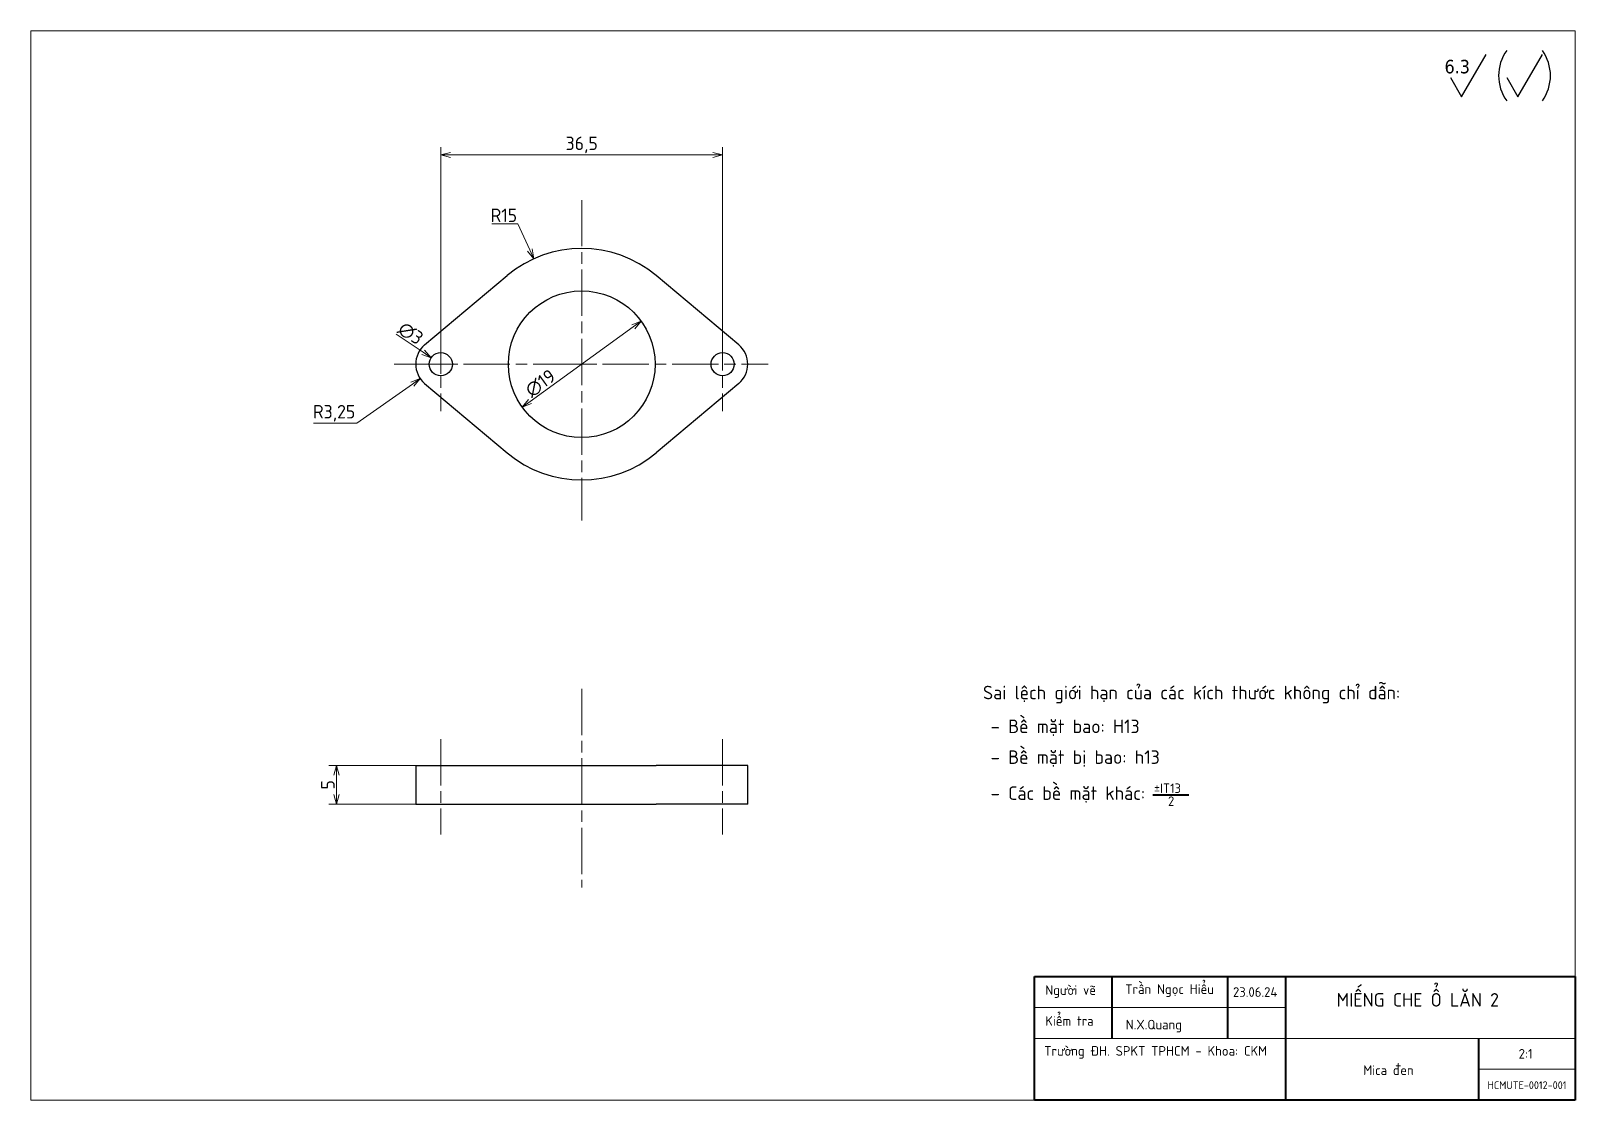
# Paper-space layout 'Sheet' of a CAD drawing. Header units: millimetres. Extents: x 10 to 410, y 10 to 287.
# The model-space entities are those that its viewports show. They can reach past a viewport. Long polylines and large blocks are cut down to what shows.
import ezdxf

# ---------------------------------------------------------------- set-up
doc = ezdxf.new("R2010")
doc.units = ezdxf.units.MM
doc.linetypes.add('AM_ISO08W050', pattern=[18, 12, -1.5, 3, -1.5])
for name, color, linetype, lineweight in [('DuongTamNho', 7, 'AM_ISO08W050', 13), ('NetDam', 7, 'Continuous', 35), ('Netmanh', 5, 'Continuous', 13), ('Symbol (ISO)', 7, 'Continuous', 25)]:
    doc.layers.add(name, color=color, linetype=linetype, lineweight=lineweight)
doc.styles.add('Note Text (ISO)', font='')
doc.styles.get('Note Text (ISO)').set_extended_font_data('TCVN 7284')
doc.dimstyles.new('Default (ISO)$0', dxfattribs={"dimtxt": 3.5, "dimasz": 2.5, "dimexe": 2, "dimexo": 0, "dimgap": 0.5, "dimtad": 1, "dimtxsty": 'Note Text (ISO)', "dimblk": 'OPEN30', "dimblk1": 'OPEN30', "dimblk2": 'OPEN90', "dimcen": 2.5, "dimclrd": 256, "dimclre": 256, "dimclrt": 256, "dimazin": 0, "dimtfac": 1, "dimtofl": 0, "dimtmove": 0, "dimatfit": 3, "dimldrblk": 'OPEN30', "dimfxl": 1, "dimtolj": 1, "dimtzin": 0, "dimlwd": -1, "dimlwe": -1, "dimarcsym": 0})
doc.dimstyles.new('Default (ISO)$3', dxfattribs={"dimtxt": 3.5, "dimasz": 2.5, "dimexe": 2, "dimexo": 0, "dimgap": 0.5, "dimtad": 1, "dimtxsty": 'Note Text (ISO)', "dimblk": 'OPEN30', "dimblk1": 'OPEN30', "dimblk2": 'OPEN90', "dimcen": 2.5, "dimclrd": 256, "dimclre": 256, "dimclrt": 256, "dimazin": 0, "dimtfac": 1, "dimtofl": 0, "dimtmove": 0, "dimatfit": 0, "dimldrblk": 'OPEN30', "dimfxl": 1, "dimtolj": 1, "dimtzin": 0, "dimlwd": -1, "dimlwe": -1, "dimarcsym": 0})
doc.dimstyles.new('Default (ISO)$4', dxfattribs={"dimtxt": 3.5, "dimasz": 2.5, "dimexe": 2, "dimexo": 0, "dimgap": 0.5, "dimtad": 1, "dimtih": 1, "dimtoh": 1, "dimtxsty": 'Note Text (ISO)', "dimblk": 'OPEN30', "dimblk1": 'OPEN30', "dimblk2": 'OPEN90', "dimcen": 2.5, "dimclrd": 256, "dimclre": 256, "dimclrt": 256, "dimazin": 0, "dimtfac": 1, "dimtofl": 0, "dimtmove": 0, "dimatfit": 3, "dimldrblk": 'OPEN30', "dimfxl": 1, "dimtolj": 1, "dimtzin": 0, "dimlwd": -1, "dimlwe": -1, "dimarcsym": 0})

# ---------------------------------------------------------------- blocks, each defined once
blk = doc.blocks.new('_Open30')
at = {"color": 0, "linetype": 'ByBlock', "lineweight": -2}
for p, q in [((-1, 0.27), (0, 0)), ((0, 0), (-1, -0.27)), ((0, 0), (-1, 0))]:
    blk.add_line(p, q, dxfattribs=at)
blk = doc.blocks.new('*D26')
at = {"layer": 'Defpoints', "color": 0, "transparency": 16777216}
for p in [(189.18, 254.86), (116.18, 200.66), (189.18, 200.66)]:
    blk.add_point(p, dxfattribs=at)
at = {"layer": 'Netmanh', "linetype": 'Continuous', "transparency": 16777216}
for p, q in [((116.18, 200.66), (116.18, 256.86)), ((189.18, 200.66), (189.18, 256.86)), ((118.68, 254.86), (186.68, 254.86))]:
    blk.add_line(p, q, dxfattribs=at)
at = {"layer": 'Netmanh', "transparency": 16777216, "xscale": 2.5, "yscale": 2.5, "zscale": 2.5, "rotation": 180}
blk.add_blockref('_Open30', (116.18, 254.86), dxfattribs=at)
at = {"layer": 'Netmanh', "transparency": 16777216, "xscale": 2.5, "yscale": 2.5, "zscale": 2.5}
blk.add_blockref('_Open30', (189.18, 254.86), dxfattribs=at)
at = {"layer": 'Netmanh', "transparency": 16777216, "insert": (152.68, 257.46), "char_height": 3.5, "attachment_point": 5, "style": 'Note Text (ISO)'}
blk.add_mtext('\\A1;36,5', dxfattribs=at)
blk = doc.blocks.new('_Open90')
at = {"color": 0, "linetype": 'ByBlock', "lineweight": -2}
for p, q in [((0, 0), (-1, 0)), ((-0.5, 0.5), (0, 0)), ((0, 0), (-0.5, -0.5))]:
    blk.add_line(p, q, dxfattribs=at)
blk = doc.blocks.new('*D27')
at = {"layer": 'Defpoints', "color": 0, "transparency": 16777216}
for p in [(168.07, 211.8), (137.29, 189.52)]:
    blk.add_point(p, dxfattribs=at)
at = {"layer": 'Netmanh', "linetype": 'Continuous', "transparency": 16777216}
blk.add_line((166.05, 210.33), (139.32, 190.99), dxfattribs=at)
at = {"layer": 'Netmanh', "transparency": 16777216, "xscale": 2.5, "yscale": 2.5, "zscale": 2.5}
for p, rotation in [((168.07, 211.8), 35.89240552311521), ((137.29, 189.52), 215.8924055231152)]:
    blk.add_blockref('_Open30', p, dxfattribs=dict(at, rotation=rotation))
at = {"layer": 'Netmanh', "transparency": 16777216, "insert": (141.99, 195.7), "char_height": 3.5, "attachment_point": 5, "rotation": 35.8924, "style": 'Note Text (ISO)'}
blk.add_mtext('\\A1;∅19', dxfattribs=at)
blk = doc.blocks.new('*D28')
at = {"layer": 'Defpoints', "color": 0, "transparency": 16777216}
for p in [(116.18, 200.66), (110.86, 196.92)]:
    blk.add_point(p, dxfattribs=at)
at = {"layer": 'Netmanh', "transparency": 16777216}
for p, q in [((113.68, 200.66), (118.68, 200.66)), ((116.18, 198.16), (116.18, 203.16))]:
    blk.add_line(p, q, dxfattribs=at)
at = {"layer": 'Netmanh', "linetype": 'Continuous', "transparency": 16777216}
for p, q in [((94.39, 185.34), (108.82, 195.49)), ((83.22, 185.34), (94.39, 185.34))]:
    blk.add_line(p, q, dxfattribs=at)
at = {"layer": 'Netmanh', "transparency": 16777216, "xscale": 2.5, "yscale": 2.5, "zscale": 2.5, "rotation": 35.10422520103726}
blk.add_blockref('_Open30', (110.86, 196.92), dxfattribs=at)
at = {"layer": 'Netmanh', "transparency": 16777216, "insert": (88.55, 187.94), "char_height": 3.5, "attachment_point": 5, "style": 'Note Text (ISO)'}
blk.add_mtext('\\A1;R3,25', dxfattribs=at)
blk = doc.blocks.new('*D29')
at = {"layer": 'Defpoints', "color": 0, "transparency": 16777216}
for p in [(113.69, 202.33), (118.67, 198.99)]:
    blk.add_point(p, dxfattribs=at)
at = {"layer": 'Netmanh', "linetype": 'Continuous', "transparency": 16777216}
blk.add_line((111.62, 203.73), (104.64, 208.41), dxfattribs=at)
at = {"layer": 'Netmanh', "transparency": 16777216}
for p, q in [((113.68, 200.66), (118.68, 200.66)), ((116.18, 198.16), (116.18, 203.16))]:
    blk.add_line(p, q, dxfattribs=at)
at = {"layer": 'Netmanh', "transparency": 16777216, "xscale": 2.5, "yscale": 2.5, "zscale": 2.5, "rotation": 326.115383343614}
blk.add_blockref('_Open30', (113.69, 202.33), dxfattribs=at)
at = {"layer": 'Netmanh', "transparency": 16777216, "insert": (108.35, 208.63), "char_height": 3.5, "attachment_point": 5, "rotation": 326.1154, "style": 'Note Text (ISO)'}
blk.add_mtext('\\A1;∅3', dxfattribs=at)
blk = doc.blocks.new('*D31')
at = {"layer": 'Defpoints', "color": 0, "transparency": 16777216}
for p in [(109.68, 96.68), (89.19, 86.68), (109.68, 86.68)]:
    blk.add_point(p, dxfattribs=at)
at = {"layer": 'Netmanh', "linetype": 'Continuous', "transparency": 16777216}
for p, q in [((109.68, 96.68), (87.19, 96.68)), ((89.19, 94.18), (89.19, 89.18)), ((109.68, 86.68), (87.19, 86.68))]:
    blk.add_line(p, q, dxfattribs=at)
at = {"layer": 'Netmanh', "transparency": 16777216, "xscale": 2.5, "yscale": 2.5, "zscale": 2.5}
for p, rotation in [((89.19, 96.68), 90), ((89.19, 86.68), 270)]:
    blk.add_blockref('_Open30', p, dxfattribs=dict(at, rotation=rotation))
at = {"layer": 'Netmanh', "transparency": 16777216, "insert": (86.94, 91.68), "char_height": 3.5, "attachment_point": 5, "rotation": 90, "style": 'Note Text (ISO)'}
blk.add_mtext('\\A1;5', dxfattribs=at)
blk = doc.blocks.new('*D32')
at = {"layer": 'Defpoints', "color": 0, "transparency": 16777216}
for p in [(140.26, 227.97), (152.68, 200.66)]:
    blk.add_point(p, dxfattribs=at)
at = {"layer": 'Netmanh', "linetype": 'Continuous', "transparency": 16777216}
for p, q in [((129.36, 236.97), (136.16, 236.97)), ((136.16, 236.97), (139.23, 230.24))]:
    blk.add_line(p, q, dxfattribs=at)
at = {"layer": 'Netmanh', "transparency": 16777216}
for p, q in [((150.18, 200.66), (155.18, 200.66)), ((152.68, 198.16), (152.68, 203.16))]:
    blk.add_line(p, q, dxfattribs=at)
at = {"layer": 'Netmanh', "transparency": 16777216, "xscale": 2.5, "yscale": 2.5, "zscale": 2.5, "rotation": 294.459573599886}
blk.add_blockref('_Open30', (140.26, 227.97), dxfattribs=at)
at = {"layer": 'Netmanh', "transparency": 16777216, "insert": (132.51, 239.22), "char_height": 3.5, "attachment_point": 5, "style": 'Note Text (ISO)'}
blk.add_mtext('\\A1;R15', dxfattribs=at)

msp = doc.modelspace()

# ---------------------------------------------------------------- linework, layer by layer
at = {"color": 7, "linetype": 'Continuous', "lineweight": 25}
for p, q in [((84.31, 130.65), (94.99, 139.64)), ((124.99, 130.65), (114.31, 139.64)), ((84.31, 125.68), (94.99, 116.69)), ((124.99, 125.68), (114.31, 116.69)), ((83.15, 76.18), (83.15, 71.18)), ((83.15, 76.18), (84.31, 76.18)), ((84.31, 76.18), (94.99, 76.18)), ((94.99, 76.18), (114.31, 76.18)), ((124.99, 76.18), (114.31, 76.18)), ((126.15, 76.18), (124.99, 76.18)), ((126.15, 71.18), (126.15, 76.18)), ((83.15, 71.18), (84.31, 71.18)), ((84.31, 71.18), (94.99, 71.18)), ((94.99, 71.18), (114.31, 71.18)), ((124.99, 71.18), (114.31, 71.18)), ((126.15, 71.18), (124.99, 71.18))]:
    msp.add_line(p, q, dxfattribs=at)
for centre, radius in [((104.65, 128.16), 9.5), ((86.4, 128.16), 1.5), ((122.9, 128.16), 1.5)]:
    msp.add_circle(centre, radius, dxfattribs=at)
for centre, radius, start, end in [((104.65, 128.16), 15, 49.9216, 130.0784), ((86.4, 128.16), 3.25, 130.0784, 229.9216), ((122.9, 128.16), 3.25, 310.0784, 49.9216), ((104.65, 128.16), 15, 229.9216, 310.0784)]:
    msp.add_arc(centre, radius, start, end, dxfattribs=at)

psp = doc.layouts.new('Sheet')

# ---------------------------------------------------------------- linework, layer by layer
at = {"layer": 'DuongTamNho'}
for p, q in [((152.682, 243.187), (152.682, 160.181)), ((116.182, 211.019), (116.182, 188.506)), ((189.182, 211.019), (189.182, 188.506)), ((104.085, 200.661), (200.964, 200.661)), ((152.682, 116.567), (152.682, 65.111)), ((116.182, 103.538), (116.182, 78.803)), ((189.182, 103.538), (189.182, 78.803))]:
    psp.add_line(p, q, dxfattribs=at)
at = {"layer": 'NetDam', "linetype": 'Continuous', "lineweight": 35}
psp.add_line((300.631, 89.087), (309.985, 89.087), dxfattribs=at)
at = {"layer": 'NetDam'}
for p, q in [((270, 42), (410, 42)), ((270, 10), (270, 42)), ((290, 42), (290, 26)), ((320, 42), (320, 26)), ((335, 42), (335, 10)), ((410, 42), (410, 10)), ((385, 26), (385, 10)), ((410, 10), (270, 10))]:
    psp.add_line(p, q, dxfattribs=at)
at = {"layer": 'Netmanh'}
for p, q in [((270, 34), (335, 34)), ((270, 26), (410, 26)), ((385, 18), (410, 18))]:
    psp.add_line(p, q, dxfattribs=at)
at = {"layer": 'Symbol (ISO)'}
for p, q in [((380.592, 269.899), (386.943, 280.899)), ((395.167, 269.899), (401.517, 280.899)), ((377.705, 274.899), (380.592, 269.899)), ((392.28, 274.899), (395.167, 269.899))]:
    psp.add_line(p, q, dxfattribs=at)
for centre, start, end in [((401.445, 275.399), 144.44719, 215.55281), ((392.352, 275.399), 324.44719, 35.55281)]:
    psp.add_arc(centre, 11.265, start, end, dxfattribs=at)

# ---------------------------------------------------------------- texts
at = {"layer": 'NetDam', "attachment_point": 1}
for s, insert, char_height in [('{\\fTCVN 7284|b0|i0|c0|p34;Sai lệch giới hạn của các kích thước không chỉ dẫn:}', (256.624, 117.337), 3.5), ('{\\fTCVN 7284|b0|i0|c0|p34; – Bề mặt bao: H13}', (256.445, 108.574), 3.5), ('{\\fTCVN 7284|b0|i0|c0|p34; – Bề mặt bị bao: h13}', (256.445, 100.606), 3.5), ('{\\fTCVN 7284|b0|i0|c0|p34; – Các bề mặt khác: }', (256.445, 91.276), 3.5), ('{\\fTCVN 7284|b0|i0|c0|p34;±IT13}', (300.896, 92.022), 2.45), ('{\\fTCVN 7284|b0|i0|c0|p34;2}', (304.565, 88.678), 2.45), ('{\\fTCVN 7284|b0|i0|c0|p34;Trần Ngọc Hiểu}', (293.487, 39.993), 2.5), ('{\\fTCVN 7284|b0|i0|c0|p34;MIẾNG CHE Ổ LĂN 2}', (348.22, 37.726), 3.5), ('{\\fTCVN 7284|b0|i0|c0|p34;Người vẽ}', (272.75, 39.75), 2.5), ('{\\fTCVN 7284|b0|i0|c0|p34;23.06.24}', (321.374, 39.25), 2.5), ('{\\fTCVN 7284|b0|i0|c0|p34;Kiểm tra}', (272.75, 31.75), 2.5), ('{\\fTCVN 7284|b0|i0|c0|p34;N.X.Quang}', (293.602, 30.812), 2.5), ('{\\fTCVN 7284|b0|i0|c0|p34;Trường ĐH. SPKT TPHCM - Khoa: CKM}', (272.498, 24), 2.5), ('{\\fTCVN 7284|b0|i0|c0|p34;Mica đen}', (355.11, 19), 2.5), ('{\\fTCVN 7284|b0|i0|c0|p34;HCMUTE-0012-001}', (387.319, 14.869), 2)]:
    psp.add_mtext(s, dxfattribs=dict(at, insert=insert, char_height=char_height))
at = {"layer": 'NetDam', "insert": (395.374, 23.25), "char_height": 2.5, "width": 3.25, "attachment_point": 1}
psp.add_mtext('{\\fTCVN 7284|b0|i0|c0|p34;2:1}', dxfattribs=at)
at = {"layer": 'Symbol (ISO)', "insert": (376.177, 279.496), "char_height": 3.5, "attachment_point": 1}
psp.add_mtext('\\fTahoma|b0|i0;\\W1.;6.3', dxfattribs=at)

# ---------------------------------------------------------------- dimensions: what is measured, and where the dimension line sits
at = {"layer": 'Netmanh'}
dim = psp.add_linear_dim(base=(189.182, 254.86), p1=(116.182, 200.661), p2=(189.182, 200.661), dimstyle='Default (ISO)$0', override={"dimlfac": -0.5}, dxfattribs=at)
dim.commit()
dim.dimension.update_dxf_attribs({"geometry": '*D26', "text_midpoint": (152.682, 257.46)})
for center, mpoint, picture, middle in [((152.682, 200.661), (140.261, 227.969), '*D32', (132.515, 236.973)), ((116.182, 200.661), (110.864, 196.923), '*D28', (88.555, 185.344))]:
    dim = psp.add_radius_dim(center=center, mpoint=mpoint, dimstyle='Default (ISO)$4', override={"dimlfac": -0.5}, dxfattribs=at)
    dim.commit()
    dim.dimension.update_dxf_attribs({"geometry": picture, "text_midpoint": middle, "dimtype": 164})
for p1, p2, picture, middle in [((118.673, 198.988), (113.692, 202.334), '*D29', (107.092, 206.766)), ((168.074, 211.8), (137.29, 189.522), '*D27', (143.314, 193.881))]:
    dim = psp.add_diameter_dim_2p(p1=p1, p2=p2, dimstyle='Default (ISO)$3', override={"dimlfac": -0.5}, dxfattribs=at)
    dim.commit()
    dim.dimension.update_dxf_attribs({"geometry": picture, "text_midpoint": middle, "dimtype": 163})
dim = psp.add_linear_dim(base=(89.186, 86.683), p1=(109.682, 96.683), p2=(109.682, 86.683), angle=90, dimstyle='Default (ISO)$0', override={"dimlfac": -0.5}, dxfattribs=at)
dim.commit()
dim.dimension.update_dxf_attribs({"geometry": '*D31', "text_midpoint": (86.936, 91.683)})

# ---------------------------------------------------------------- viewports
at = {"layer": 'NetDam'}
psp.add_viewport(center=(210, 148.5), size=(400, 277), view_center_point=(133.31, 102.084), view_height=138.5, dxfattribs=at)

doc.saveas('drawing.dxf')
